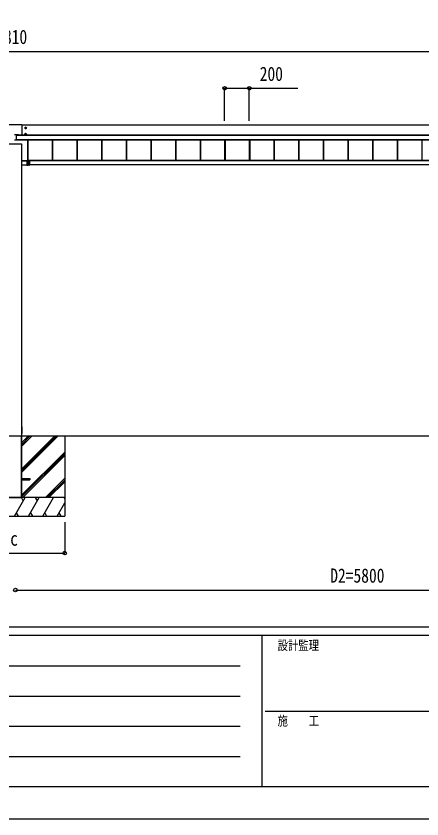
# Model space of a CAD drawing. Units: millimetres, scale not verified. Extents: x -14718 to 14718, y -10395 to 10395.
# Drawn here: x -6562 to -3268, y -10395 to -3880 of the extents above; entities that cross this region are included whole.
import ezdxf
from ezdxf.enums import TextEntityAlignment as Align

# ---------------------------------------------------------------- set-up
doc = ezdxf.new("R2010")
doc.units = ezdxf.units.MM
doc.header["$LTSCALE"] = 50
for name, color, linetype in [('0-4_YKK_A1', 4, 'Continuous'), ('0-5_YKK_D', 6, 'Continuous'), ('0-6_YKK_ZWAK', 7, 'Continuous')]:
    doc.layers.add(name, color=color, linetype=linetype)
doc.styles.add('ＭＳ ゴシック', font='')
doc.styles.get('ＭＳ ゴシック').set_extended_font_data('MS Gothic')

msp = doc.modelspace()

# ---------------------------------------------------------------- linework, layer by layer
at = {"layer": '0-4_YKK_A1'}
for p, q in [((-6515.41, -4762.15), (-6619.41, -4762.15)), ((-6514.41, -4763.15), (-6514.41, -4844.81)), ((-820.41, -4766.37), (-6514.41, -4766.37)), ((-6491.66, -4788.11), (-6477.16, -4788.11)), ((-6486.69, -4787.35), (-6487.41, -4787.35)), ((-6484.41, -4795.36), (-6484.41, -4780.86)), ((-6482.13, -4788.87), (-6481.41, -4788.87)), ((-6574.91, -4842.31), (-6559.91, -4842.31)), ((-6559.91, -4842.31), (-6559.91, -4887.45)), ((-6559.91, -4842.48), (-6540.91, -4842.48)), ((-6559.91, -4844.48), (-6540.91, -4844.48)), ((-6559.91, -4844.81), (-668.91, -4844.81)), ((-6559.91, -4845.29), (-668.91, -4845.29)), ((-6559.91, -4884.26), (-668.91, -4884.26)), ((-6559.91, -4884.78), (-668.91, -4884.78)), ((-668.91, -4884.92), (-6559.91, -4884.92)), ((-6540.91, -4844.81), (-6540.91, -4842.48)), ((-6491.66, -4838.08), (-6477.16, -4838.08)), ((-6486.69, -4837.32), (-6487.41, -4837.32)), ((-6484.41, -4845.33), (-6484.41, -4830.83)), ((-6482.13, -4838.84), (-6481.41, -4838.84)), ((-6468.91, -4884.92), (-6468.91, -5052.71)), ((-6468.51, -4884.92), (-6468.51, -5052.71)), ((-6465.91, -4884.92), (-6465.91, -5052.71)), ((-6268.91, -4884.92), (-6268.91, -5051.15)), ((-6266.31, -4884.92), (-6266.31, -5051.15)), ((-6265.91, -4884.92), (-6265.91, -5051.15)), ((-6068.91, -4884.92), (-6068.91, -5051.15)), ((-6066.31, -4884.92), (-6066.31, -5051.15)), ((-6065.91, -4884.92), (-6065.91, -5051.15)), ((-5868.91, -4884.92), (-5868.91, -5051.15)), ((-5866.31, -4884.92), (-5866.31, -5051.15)), ((-5865.91, -4884.92), (-5865.91, -5051.15)), ((-5668.91, -4884.92), (-5668.91, -5051.15)), ((-5666.31, -4884.92), (-5666.31, -5051.15)), ((-5665.91, -4884.92), (-5665.91, -5051.15)), ((-5468.91, -4884.92), (-5468.91, -5051.15)), ((-5466.31, -4884.92), (-5466.31, -5051.15)), ((-5465.91, -4884.92), (-5465.91, -5051.15)), ((-5268.91, -4884.92), (-5268.91, -5051.15)), ((-5266.31, -4884.92), (-5266.31, -5051.15)), ((-5265.91, -4884.92), (-5265.91, -5051.15)), ((-5068.91, -4884.92), (-5068.91, -5051.15)), ((-5066.31, -4884.92), (-5066.31, -5051.15)), ((-5065.91, -4884.92), (-5065.91, -5051.15)), ((-4868.91, -4884.92), (-4868.91, -5051.15)), ((-4866.31, -4884.92), (-4866.31, -5051.15)), ((-4865.91, -4884.92), (-4865.91, -5051.15)), ((-4668.91, -4884.92), (-4668.91, -5051.15)), ((-4666.31, -4884.92), (-4666.31, -5051.15)), ((-4665.91, -4884.92), (-4665.91, -5051.15)), ((-4468.91, -4884.92), (-4468.91, -5051.15)), ((-4466.31, -4884.92), (-4466.31, -5051.15)), ((-4465.91, -4884.92), (-4465.91, -5051.15)), ((-4268.91, -4884.92), (-4268.91, -5051.15)), ((-4266.31, -4884.92), (-4266.31, -5051.15)), ((-4265.91, -4884.92), (-4265.91, -5051.15)), ((-4068.91, -4884.92), (-4068.91, -5051.15)), ((-4066.31, -4884.92), (-4066.31, -5051.15)), ((-4065.91, -4884.92), (-4065.91, -5051.15)), ((-3868.91, -4884.92), (-3868.91, -5051.15)), ((-3866.31, -4884.92), (-3866.31, -5051.15)), ((-3865.91, -4884.92), (-3865.91, -5051.15)), ((-3668.91, -4884.92), (-3668.91, -5051.15)), ((-3666.31, -4884.92), (-3666.31, -5051.15)), ((-3665.91, -4884.92), (-3665.91, -5051.15)), ((-3468.91, -4884.92), (-3468.91, -5051.15)), ((-3466.31, -4884.92), (-3466.31, -5051.15)), ((-3465.91, -4884.92), (-3465.91, -5051.15)), ((-3268.91, -4884.92), (-3268.91, -5051.15)), ((-6617.11, -4916.8), (-6517.71, -4916.8)), ((-6559.91, -4887.45), (-6574.91, -4887.45)), ((-6521.41, -4916.73), (-6521.41, -4916.8)), ((-6519.91, -4916.71), (-6520.91, -4916.71)), ((-6520.91, -4916.71), (-6520.91, -4916.8)), ((-6519.91, -4916.51), (-6519.91, -4916.8)), ((-6519.61, -4916.5), (-6517.71, -4916.5)), ((-6519.61, -4916.5), (-6519.61, -4916.8)), ((-6517.71, -4916.5), (-6517.71, -4916.8)), ((-6517.41, -4916.51), (-6517.41, -4916.8)), ((-6517.41, -5051.15), (-6469.41, -5051.15)), ((-6517.41, -5053.15), (-6469.41, -5053.15)), ((-6517.41, -5056.02), (-6469.91, -5056.02)), ((-6473.41, -5055.78), (-6473.41, -5055.98)), ((-6467.69, -5055.79), (-6473.41, -5055.78)), ((-6473.41, -5056.28), (-6467.21, -5056.29)), ((-6469.41, -5051.15), (-6469.41, -5055.79)), ((-6469.41, -5052.71), (-6457.41, -5052.71)), ((-6467.69, -5053.21), (-6467.69, -5055.79)), ((-6467.69, -5053.21), (-6467.41, -5053.21)), ((-6467.69, -5055.79), (-6467.41, -5055.79)), ((-6467.21, -5055.99), (-6467.21, -5055.99)), ((-6467.19, -5052.71), (-6466.91, -5052.71)), ((-6467.19, -5056.29), (-6466.91, -5056.29)), ((-6466.91, -5056.29), (-6466.91, -5052.71)), ((-6466.91, -5089.38), (-6466.91, -5056.29)), ((-6459.91, -5056.29), (-6459.91, -5052.71)), ((-6459.63, -5052.71), (-6459.91, -5052.71)), ((-6459.91, -5089.38), (-6459.91, -5056.29)), ((-6459.63, -5056.29), (-6459.91, -5056.29)), ((-6459.61, -5055.99), (-6459.61, -5055.99)), ((-6453.41, -5056.28), (-6459.61, -5056.29)), ((-6459.13, -5053.21), (-6459.41, -5053.21)), ((-6459.13, -5055.79), (-6459.41, -5055.79)), ((-6459.13, -5053.21), (-6459.13, -5055.79)), ((-6459.13, -5055.79), (-6453.41, -5055.78)), ((-817.41, -5051.15), (-6457.41, -5051.15)), ((-6457.41, -5051.15), (-6457.41, -5055.79)), ((-817.41, -5053.15), (-6457.41, -5053.15)), ((-817.41, -5056.02), (-6456.91, -5056.02)), ((-6453.41, -5055.78), (-6453.41, -5055.98)), ((-6517.41, -5087.5), (-6473.41, -5087.5)), ((-6473.41, -5090.06), (-6467.19, -5089.68)), ((-6473.41, -5089.76), (-6473.41, -5090.06)), ((-6466.91, -5089.38), (-6467.19, -5089.38)), ((-6459.91, -5089.38), (-6459.63, -5089.38)), ((-6453.41, -5090.06), (-6459.63, -5089.68)), ((-818.26, -5087.5), (-6453.41, -5087.5)), ((-6453.41, -5089.76), (-6453.41, -5090.06)), ((-6515.18, -7213.3), (-6514.91, -7244.2)), ((-12317.41, -7287.5), (-267.41, -7287.5)), ((-6617.11, -7287.5), (-6517.71, -7287.5)), ((-6521.41, -7287.5), (-6521.41, -7787.5)), ((-6519.91, -7287.5), (-6519.91, -7787.5)), ((-6515.61, -7267.5), (-6517.41, -7267.5)), ((-6517.41, -7283.5), (-6517.41, -7787.5)), ((-6517.41, -7287.5), (-6517.41, -7787.5)), ((-6517.41, -7372.5), (-6432.41, -7287.5)), ((-6517.41, -7358.36), (-6446.55, -7287.5)), ((-6517.41, -7344.21), (-6460.7, -7287.5)), ((-6517.41, -7584.63), (-6220.32, -7287.54)), ((-6517.41, -7570.49), (-6234.46, -7287.54)), ((-6517.41, -7556.35), (-6248.6, -7287.54)), ((-6515.41, -7267.5), (-6515.61, -7267.5)), ((-6514.91, -7244.2), (-6515.11, -7267.2)), ((-6167.41, -7287.5), (-6167.41, -7937.5)), ((-6517.41, -7768.48), (-6167.41, -7418.48)), ((-6517.41, -7782.62), (-6167.41, -7432.62)), ((-6508.15, -7787.5), (-6167.41, -7446.76)), ((-6517.41, -7633), (-6449.91, -7633)), ((-6517.41, -7642), (-6449.91, -7642)), ((-6449.91, -7633), (-6449.91, -7642)), ((-6324.3, -7787.5), (-6167.41, -7630.61)), ((-6310.16, -7787.5), (-6167.41, -7644.75)), ((-6296.02, -7787.5), (-6167.41, -7658.89)), ((-6167.41, -7787.5), (-6967.41, -7787.5)), ((-6167.41, -7787.5), (-6967.41, -7787.5)), ((-6617.41, -7787.5), (-6517.41, -7787.5)), ((-6575.42, -7937.5), (-6488.82, -7787.5)), ((-6503.82, -7813.48), (-6518.82, -7787.5)), ((-6459.95, -7937.5), (-6373.35, -7787.5)), ((-6388.35, -7813.48), (-6403.35, -7787.5)), ((-6344.48, -7937.5), (-6257.88, -7787.5)), ((-6167.41, -7796.16), (-6172.41, -7787.5)), ((-6229.01, -7937.5), (-6167.41, -7830.8)), ((-6967.41, -7937.5), (-6167.41, -7937.5)), ((-6560.42, -7911.52), (-6545.43, -7937.5)), ((-6444.96, -7911.52), (-6429.96, -7937.5)), ((-6329.49, -7911.52), (-6314.49, -7937.5)), ((-6214.01, -7911.52), (-6199.02, -7937.5))]:
    msp.add_line(p, q, dxfattribs=at)
for points in [[(-6484.41, -4782.34), (-6489.41, -4785.22), (-6489.41, -4791), (-6484.41, -4793.88), (-6479.41, -4791), (-6479.41, -4785.22)], [(-6484.41, -4832.31), (-6489.41, -4835.19), (-6489.41, -4840.97), (-6484.41, -4843.85), (-6479.41, -4840.97), (-6479.41, -4835.19)]]:
    msp.add_lwpolyline(points, close=True, dxfattribs=at)
for points in [[(-6487.41, -4787.35), (-6487.41, -4788.87), (-6486.69, -4788.87)], [(-6483.65, -4785.83), (-6483.65, -4785.11), (-6485.17, -4785.11), (-6485.17, -4785.83)], [(-6485.17, -4790.39), (-6485.17, -4791.11), (-6483.65, -4791.11), (-6483.65, -4790.39)], [(-6481.41, -4788.87), (-6481.41, -4787.35), (-6482.13, -4787.35)], [(-6487.41, -4837.32), (-6487.41, -4838.84), (-6486.69, -4838.84)], [(-6483.65, -4835.8), (-6483.65, -4835.08), (-6485.17, -4835.08), (-6485.17, -4835.8)], [(-6485.17, -4840.36), (-6485.17, -4841.08), (-6483.65, -4841.08), (-6483.65, -4840.36)], [(-6481.41, -4838.84), (-6481.41, -4837.32), (-6482.13, -4837.32)], [(-6517.71, -4916.8), (-6517.41, -4916.8), (-6517.41, -7283.5)], [(-6467.23, -5055.99), (-6473.41, -5055.98), (-6473.41, -5056.28), (-6473.41, -5089.76)], [(-6467.19, -5056.29), (-6467.19, -5089.38), (-6473.41, -5089.76)], [(-6467.41, -5055.81), (-6467.41, -5055.79), (-6467.41, -5053.21)], [(-6467.21, -5055.99), (-6467.21, -5055.99), (-6467.22, -5055.99)], [(-6459.63, -5056.29), (-6459.63, -5089.38), (-6453.41, -5089.76)], [(-6459.61, -5055.99), (-6459.61, -5055.99), (-6459.6, -5055.99)], [(-6459.59, -5055.99), (-6453.41, -5055.98), (-6453.41, -5056.28), (-6453.41, -5089.76)], [(-6459.41, -5055.81), (-6459.41, -5055.79), (-6459.41, -5053.21)], [(-6517.41, -7213), (-6515.68, -7213), (-6515.48, -7213)], [(-6617.11, -7287.5), (-6517.71, -7287.5), (-6517.41, -7287.5)]]:
    msp.add_lwpolyline(points, dxfattribs=at)
for centre, radius in [((-6484.41, -4788.11), 6.25), ((-6484.41, -4788.11), 5), ((-6484.41, -4838.08), 6.25), ((-6484.41, -4838.08), 5)]:
    msp.add_circle(centre, radius, dxfattribs=at)
for centre, radius, start, end in [((-6515.41, -4763.15), 1, 0.01746, 90.01745), ((-6484.41, -4788.11), 5.58, 153.74848, 206.25152), ((-6484.41, -4788.11), 5.58, 93.74848, 146.25152), ((-6484.41, -4788.11), 5.58, 213.74848, 266.25152), ((-6486.69, -4785.83), 1.52, 270, 0), ((-6486.69, -4790.39), 1.52, 0, 90), ((-6484.41, -4788.11), 5.58, 33.74848, 86.25152), ((-6484.41, -4788.11), 5.58, 273.74848, 326.25152), ((-6482.13, -4785.83), 1.52, 180, 270), ((-6482.13, -4790.39), 1.52, 90, 180), ((-6484.41, -4788.11), 5.58, 333.74848, 26.25152), ((-6484.41, -4838.08), 5.58, 153.74848, 206.25152), ((-6484.41, -4838.08), 5.58, 93.74848, 146.25152), ((-6484.41, -4838.08), 5.58, 213.74848, 266.25152), ((-6486.69, -4835.8), 1.52, 270, 0), ((-6486.69, -4840.36), 1.52, 0, 90), ((-6484.41, -4838.08), 5.58, 33.74848, 86.25152), ((-6484.41, -4838.08), 5.58, 273.74848, 326.25152), ((-6482.13, -4835.8), 1.52, 180, 270), ((-6482.13, -4840.36), 1.52, 90, 180), ((-6484.41, -4838.08), 5.58, 333.74848, 26.25152), ((-6467.63, -5057.78), 1.98, 83.79926, 91.95127), ((-6467.23, -5056.29), 0.3, 87.77338, 89.77816), ((-6467.23, -5056.14), 0.141, 85.77463, 89.9759), ((-6468.46, -5056.22), 1.25, 356.45735, 10.27369), ((-6468.42, -5056.17), 1.21, 354.17006, 8.37745), ((-6468.54, -5052.78), 1.35, 350.09675, 2.91202), ((-6467.21, -5052.71), 0.3, 269.98255, 359.98254), ((-6467.21, -5056.29), 0.3, 0, 89.87763), ((-6468.41, -5056.22), 1.22, 356.27163, 10.47203), ((-6459.61, -5052.71), 0.3, 180.01746, 270.01745), ((-6459.61, -5056.29), 0.3, 90.12237, 180), ((-6458.29, -5052.78), 1.35, 177.08798, 189.90325), ((-6458.42, -5056.22), 1.22, 169.52797, 183.72837), ((-6458.4, -5056.17), 1.21, 171.62255, 185.82994), ((-6458.36, -5056.22), 1.25, 169.72631, 183.54265), ((-6459.59, -5056.29), 0.3, 90.22184, 92.22662), ((-6459.59, -5056.14), 0.141, 90.0241, 94.22537), ((-6459.2, -5057.78), 1.98, 88.04873, 96.20074), ((-6467.21, -5089.38), 0.3, 273.5, 0), ((-6468.42, -5089.53), 1.24, 353.06854, 6.93146), ((-6459.61, -5089.38), 0.3, 180, 266.5), ((-6458.4, -5089.53), 1.24, 173.06854, 186.93146), ((-6515.48, -7213.3), 0.3, 0.5, 90), ((-6515.41, -7267.2), 0.3, 270, 359.5)]:
    msp.add_arc(centre, radius, start, end, dxfattribs=at)
for centre, major_axis, ratio, start_param, end_param in [((-6520.91, -4916.73), (0.5, 0), 0.034921, 1.5707963, 3.1415927), ((-6519.61, -4916.51), (0.3, 0), 0.034921, 1.5707963, 3.1415927), ((-6517.71, -4916.51), (0.3, 0), 0.034921, 6.2831853, 7.8539816), ((-6467.19, -5053.21), (-0.301, 0.4), 0.997782, 5.6362522, 7.2070486), ((-6467.71, -5055.79), (-0.001, 0.2), 0.09157, 4.6769241, 4.7117655), ((-6467.21, -5055.79), (0.482, 0.007), 0.414889, 3.1353871, 4.6694768), ((-6467.21, -5053.21), (-0.108, 0.169), 0.994155, 5.7105836, 7.28138), ((-6467.21, -5055.79), (0.145, 0.15), 0.921201, 2.3804184, 3.9145081), ((-6467.19, -5055.79), (-0.301, 0.4), 0.997782, 2.4579529, 2.4946596), ((-6459.63, -5053.21), (0.301, 0.4), 0.997782, 5.3593221, 6.9301184), ((-6459.63, -5055.79), (0.301, 0.4), 0.997782, 3.7885257, 3.8252324), ((-6459.61, -5053.21), (0.108, 0.169), 0.994155, 5.2849907, 6.855787), ((-6459.61, -5055.79), (-0.145, 0.15), 0.921201, 2.3686772, 3.9027669), ((-6459.61, -5055.79), (-0.482, 0.007), 0.414889, 1.6137085, 3.1477982), ((-6459.11, -5055.79), (0.001, 0.2), 0.09157, 1.5714198, 1.6062613)]:
    msp.add_ellipse(centre, major_axis=major_axis, ratio=ratio, start_param=start_param, end_param=end_param, dxfattribs=at)
at = {"layer": '0-5_YKK_D'}
for p, q in [((-12297.41, -4166.37), (-837.41, -4166.37)), ((-4868.91, -4731.21), (-4868.91, -4465.37)), ((-4668.91, -4731.21), (-4668.91, -4465.37)), ((-6167.41, -7987.5), (-6167.41, -8238.5)), ((-6967.41, -8237.5), (-6167.41, -8237.5)), ((-6567.41, -8537.5), (-767.41, -8537.5))]:
    msp.add_line(p, q, dxfattribs=at)
msp.add_lwpolyline([(-4868.91, -4466.37), (-4668.91, -4466.37), (-4273.81, -4466.37)], dxfattribs=at)
for centre in [(-4868.91, -4466.37), (-4668.91, -4466.37), (-6167.41, -8237.5), (-6567.41, -8537.5), (-6567.41, -8537.5)]:
    msp.add_circle(centre, 14.88, dxfattribs=at)
at = {"layer": '0-6_YKK_ZWAK'}
for p, q in [((13632.57, -8837.5), (-13667.43, -8837.5)), ((-4567.43, -8907.5), (-13667.43, -8907.5)), ((-4567.43, -8907.5), (-4567.43, -10132.5)), ((-17.43, -8907.5), (-4567.43, -8907.5)), ((-13518.68, -9152.5), (-4742.43, -9152.5)), ((-13518.68, -9397.5), (-4742.43, -9397.5)), ((-4541.18, -9520), (-17.43, -9520)), ((-13518.68, -9642.5), (-4742.43, -9642.5)), ((-13518.68, -9887.5), (-4742.43, -9887.5)), ((-13667.43, -10132.5), (-4567.43, -10132.5)), ((-4567.43, -10132.5), (-17.43, -10132.5))]:
    msp.add_line(p, q, dxfattribs=at)
msp.add_lwpolyline([(-14717.5, -10395), (14717.5, -10395), (14717.5, 10395), (-14717.5, 10395)], close=True, dxfattribs=at)

# ---------------------------------------------------------------- texts
at = {"layer": '0-5_YKK_D', "style": 'ＭＳ ゴシック', "width": 0.8}
for s, p in [('D=11810', (-6911.81, -4141.37)), ('200', (-4584.41, -4441.37)), ('c', (-6609.41, -8212.5)), ('D2=5800', (-4011.81, -8512.5))]:
    msp.add_text(s, height=115.5, dxfattribs=at).set_placement(p, align=Align.BOTTOM_LEFT)
at = {"layer": '0-6_YKK_ZWAK', "style": 'ＭＳ ゴシック', "width": 0.8}
for s, p in [('設計監理', (-4439.1, -9047.5)), ('施\u3000\u3000工', (-4439.1, -9660))]:
    msp.add_text(s, height=76.98, dxfattribs=at).set_placement(p, align=Align.BOTTOM_LEFT)

doc.saveas('drawing.dxf')
